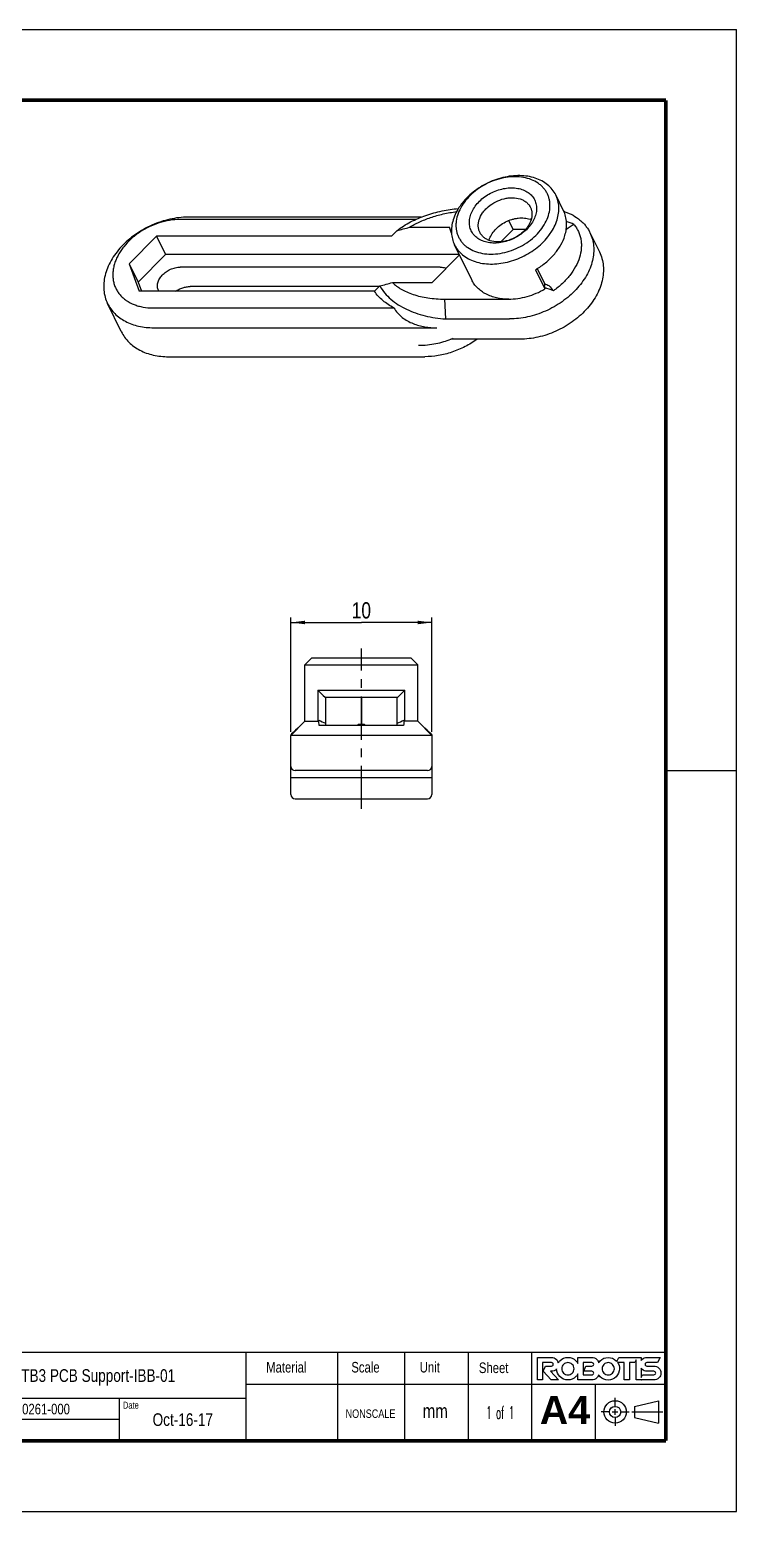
# Model space of a CAD drawing. Header units: millimetres. Extents: x 0 to 297, y 0 to 210.
# Drawn here: x 196.8 to 297, y 0 to 210 of the extents above; entities that cross this region are included whole.
import ezdxf

# ---------------------------------------------------------------- set-up
doc = ezdxf.new("R2010")
doc.units = ezdxf.units.MM
doc.header["$LTSCALE"] = 16.335
doc.linetypes.add('CENTER', pattern=[0.6, 0.375, -0.075, 0.075, -0.075])
doc.layers.get('0').update_dxf_attribs({"linetype": 'CONTINUOUS'})
doc.layers.add('02___PRT_ALL_AXES', color=7, linetype='CONTINUOUS')
doc.layers.add('7_ALL_FEATURES', color=7, linetype='CONTINUOUS')
doc.styles.get("Standard").update_dxf_attribs({"font": 'txt', "width": 0.8})
doc.styles.add('TEXTSTYLE_2', font='arialbd.ttf')
doc.styles.add('TEXTSTYLE_3', font='txt_____.ttf', dxfattribs={"width": 0.5})
doc.dimstyles.new('DIMSTYLE_1', dxfattribs={"dimtxt": 2.3, "dimasz": 2, "dimexe": 0.7, "dimexo": 0.5, "dimgap": 0.575, "dimtad": 1, "dimdec": 3, "dimlfac": 0.5, "dimdsep": 46, "dimtxsty": 'Standard', "dimblk": '_FILLED', "dimblk1": '_FILLED', "dimblk2": '_FILLED', "dimcen": 0.09, "dimadec": 0, "dimazin": 0, "dimtp": 0.2, "dimtm": 0.2, "dimtfac": 1, "dimtdec": 3, "dimtofl": 0, "dimtmove": 0, "dimatfit": 3, "dimldrblk": '_FILLED', "dimfxl": 1, "dimtolj": 1, "dimarcsym": 0})

# ---------------------------------------------------------------- blocks, each defined once
blk = doc.blocks.new('_FILLED')
at = {"color": 0, "linetype": 'ByBlock'}
blk.add_solid([(0, 0), (-1, 0.125), (-1, -0.125)], dxfattribs=at)
blk = doc.blocks.new('*D6')
at = {"color": 2, "linetype": 'Continuous'}
for p, q in [((233.82, 110.48), (233.82, 126.68)), ((253.82, 110.48), (253.82, 126.68)), ((233.82, 125.98), (243.82, 125.98)), ((253.82, 125.98), (243.82, 125.98))]:
    blk.add_line(p, q, dxfattribs=at)
at = {"color": 2, "linetype": 'Continuous', "xscale": 2, "yscale": 2, "zscale": 2, "rotation": 180}
blk.add_blockref('_FILLED', (233.82, 125.98), dxfattribs=at)
at = {"color": 2, "linetype": 'Continuous', "xscale": 2, "yscale": 2, "zscale": 2}
blk.add_blockref('_FILLED', (253.82, 125.98), dxfattribs=at)
at = {"color": 2, "linetype": 'Continuous', "insert": (243.82, 128.85), "char_height": 2.3, "width": 3.68, "attachment_point": 2, "line_spacing_factor": 0.9}
blk.add_mtext('10', dxfattribs=at)
blk = doc.blocks.new('*T11')
at = {"color": 2, "linetype": 'Continuous'}
for p, q in [((101.5, 12.5), (0, 12.5)), ((0, 0), (0, 12.5)), ((42, 0), (42, 12.5)), ((55, 0), (55, 12.5)), ((64.5, 0), (64.5, 12.5)), ((73.5, 0), (73.5, 12.5)), ((82.5, 0), (82.5, 12.5)), ((101.5, 0), (101.5, 12.5)), ((101.5, 8), (42, 8)), ((91.5, 0), (91.5, 8)), ((42, 6), (0, 6)), ((24, 0), (24, 6)), ((24, 3), (0, 3)), ((101.5, 0), (0, 0))]:
    blk.add_line(p, q, dxfattribs=at)
at = {"color": 7, "linetype": 'Continuous', "attachment_point": 2, "line_spacing_factor": 0.9}
for s, insert, char_height, width in [('TB3 PCB Support-IBB-01', (21, 10.15), 1.8, 63.36), ('903-0261-000', (12, 5.25), 1.5, 28.8), ('Oct-16-17', (33, 3.9), 1.8, 25.92)]:
    blk.add_mtext(s, dxfattribs=dict(at, insert=insert, char_height=char_height, width=width))
at = {"color": 7, "linetype": 'Continuous', "insert": (78, 4.9), "char_height": 1.8, "width": 10.8, "attachment_point": 2, "line_spacing_factor": 0.9, "style": 'TEXTSTYLE_3'}
blk.add_mtext('1 of 1', dxfattribs=at)

msp = doc.modelspace()

# ---------------------------------------------------------------- linework, layer by layer
at = {"color": 7, "linetype": 'Continuous'}
for p, q in [((0, 210), (297, 210)), ((297, 0), (297, 210)), ((263.6084, 179.9288), (265.352, 181.6938)), ((243.8175, 115.3769), (243.8175, 111.5769)), ((243.2175, 111.3769), (243.4175, 111.5769)), ((243.4175, 111.5769), (244.2175, 111.5769)), ((244.4175, 111.3769), (244.2175, 111.5769)), ((287, 105), (297, 105)), ((279.8033, 14.8856), (279.8033, 16.0767)), ((282.5652, 14.8856), (285.9684, 15.6796)), ((282.5652, 14.8856), (282.5652, 13.2974)), ((285.9684, 15.6796), (285.9684, 12.5034)), ((279.0092, 14.0915), (277.8181, 14.0915)), ((279.4063, 14.0915), (280.2003, 14.0915)), ((279.8033, 13.6945), (279.8033, 14.4885)), ((279.8033, 13.2974), (279.8033, 12.1063)), ((280.5974, 14.0915), (281.7884, 14.0915)), ((282.1561, 14.0915), (286.5559, 14.0915)), ((282.5652, 13.2974), (285.9684, 12.5034)), ((0, 0), (297, 0))]:
    msp.add_line(p, q, dxfattribs=at)
at = {"color": 7, "linetype": 'Continuous', "const_width": 0.5}
for points in [[(287, 200), (10, 200)], [(287, 10), (287, 200)], [(10, 10), (287, 10)]]:
    msp.add_lwpolyline(points, dxfattribs=at)
at = {"color": 7, "linetype": 'Continuous'}
for radius in [1.5881, 0.7941]:
    msp.add_circle((279.8033, 14.0915), radius, dxfattribs=at)
for points, knots in [([(286.003, 20.3001), (285.8112, 20.4917), (285.5799, 20.5874), (285.3095, 20.5874), (285.3095, 20.5874), (284.3058, 20.5874), (284.3058, 20.5874), (284.2356, 20.5874), (284.1763, 20.6119), (284.1277, 20.6604), (284.0791, 20.709), (284.0547, 20.7684), (284.0547, 20.8385), (284.0547, 20.9083), (284.0791, 20.9677), (284.1277, 21.0164), (284.1763, 21.0649), (284.2356, 21.0893), (284.3058, 21.0893), (284.3058, 21.0893), (285.8114, 21.0893), (285.8114, 21.0893), (285.8114, 21.0893), (286.1766, 21.8193), (286.1766, 21.8193), (286.1766, 21.8193), (284.3058, 21.8193), (284.3058, 21.8193), (284.035, 21.8193), (283.8037, 21.7235), (283.6122, 21.5318), (283.5717, 21.4914), (283.5366, 21.4488), (283.5046, 21.4047), (283.5046, 21.4047), (283.5046, 21.8209), (283.5046, 21.8209), (283.5046, 21.8209), (282.775, 21.8209), (282.775, 21.8209), (282.775, 21.8209), (282.775, 21.8203), (282.775, 21.8203), (282.775, 21.8203), (280.3481, 21.8203), (280.3481, 21.8203), (280.3481, 21.8203), (280.0545, 21.2329), (280.0545, 21.2329), (280.0232, 21.2698), (279.9902, 21.3061), (279.9548, 21.3414), (279.6431, 21.6532), (279.2667, 21.8091), (278.8258, 21.8091), (278.3848, 21.8091), (278.0082, 21.6532), (277.6965, 21.3414), (277.6081, 21.2529), (277.5326, 21.1591), (277.4693, 21.0602), (277.4301, 21.2372), (277.343, 21.3944), (277.2063, 21.5312), (277.0148, 21.7228), (276.7836, 21.8186), (276.5129, 21.8186), (276.5129, 21.8186), (274.5284, 21.8186), (274.5284, 21.8186), (274.5284, 21.8186), (274.5284, 20.9662), (274.5284, 20.9662), (274.4548, 21.1039), (274.3589, 21.2321), (274.2401, 21.3509), (273.9284, 21.6627), (273.5518, 21.8186), (273.1109, 21.8186), (272.6699, 21.8186), (272.2935, 21.6627), (271.9818, 21.3509), (271.8876, 21.2568), (271.808, 21.1567), (271.7423, 21.0508), (271.7041, 21.2317), (271.6163, 21.392), (271.4773, 21.531), (271.2857, 21.7227), (271.0545, 21.8186), (270.7838, 21.8186), (270.7838, 21.8186), (268.7993, 21.8186), (268.7993, 21.8186), (268.7993, 21.8186), (268.7993, 18.6251), (268.7993, 18.6251), (268.7993, 18.6251), (269.5287, 18.6251), (269.5287, 18.6251), (269.5287, 18.6251), (269.5287, 21.0891), (269.5287, 21.0891), (269.5287, 21.0891), (270.7842, 21.0891), (270.7842, 21.0891), (270.8541, 21.0891), (270.9134, 21.0647), (270.9621, 21.0159), (271.0109, 20.967), (271.0353, 20.9073), (271.0353, 20.8372), (271.0353, 20.767), (271.0109, 20.7075), (270.9621, 20.6586), (270.9135, 20.6097), (270.8541, 20.5853), (270.7842, 20.5853), (270.7842, 20.5853), (269.9399, 20.5853), (269.9399, 20.5853), (269.9399, 20.5853), (269.6205, 19.8569), (269.6205, 19.8569), (269.6205, 19.8569), (270.7518, 18.6251), (270.7518, 18.6251), (270.7518, 18.6251), (271.765, 18.6251), (271.765, 18.6251), (271.765, 18.6251), (270.6206, 19.8569), (270.6206, 19.8569), (270.6206, 19.8569), (270.7848, 19.8559), (270.7848, 19.8559), (271.0551, 19.8559), (271.2861, 19.9518), (271.4775, 20.1435), (271.4908, 20.1569), (271.5026, 20.1708), (271.5149, 20.1846), (271.5237, 19.7596), (271.6788, 19.3956), (271.9818, 19.0927), (272.2935, 18.7809), (272.6699, 18.6251), (273.1109, 18.6251), (273.5518, 18.6251), (273.9284, 18.7809), (274.2401, 19.0927), (274.3589, 19.2116), (274.4548, 19.3398), (274.5284, 19.4775), (274.5284, 19.4775), (274.5284, 18.6251), (274.5284, 18.6251), (274.5284, 18.6251), (276.5129, 18.6251), (276.5129, 18.6251), (276.7836, 18.6251), (277.0148, 18.7208), (277.2063, 18.9124), (277.3395, 19.0456), (277.4253, 19.1983), (277.466, 19.3698), (277.5299, 19.2689), (277.6066, 19.1732), (277.6965, 19.0832), (278.0082, 18.7714), (278.3848, 18.6157), (278.8258, 18.6157), (279.2667, 18.6157), (279.6431, 18.7714), (279.9548, 19.0832), (280.2665, 19.395), (280.4224, 19.7713), (280.4224, 20.2124), (280.4224, 20.5411), (280.3356, 20.8339), (280.1624, 21.0908), (280.1624, 21.0908), (281.1041, 21.0908), (281.1041, 21.0908), (281.1041, 21.0908), (281.1041, 18.6269), (281.1041, 18.6269), (281.1041, 18.6269), (281.8349, 18.6269), (281.8349, 18.6269), (281.8349, 18.6269), (281.8349, 21.0908), (281.8349, 21.0908), (281.8349, 21.0908), (282.5862, 21.0908), (282.5862, 21.0908), (282.5862, 21.0908), (282.775, 21.4689), (282.775, 21.4689), (282.775, 21.4689), (282.775, 18.6275), (282.775, 18.6275), (282.775, 18.6275), (283.3259, 18.6275), (283.3259, 18.6275), (283.3259, 18.6275), (283.3255, 18.6265), (283.3255, 18.6265), (283.3255, 18.6265), (283.5208, 18.6265), (283.5208, 18.6265), (283.5222, 18.6265), (283.523, 18.6262), (283.5244, 18.6262), (283.5244, 18.6262), (283.5215, 18.6258), (283.5215, 18.6258), (283.5215, 18.6258), (285.3095, 18.6258), (285.3095, 18.6258), (285.5799, 18.6258), (285.8112, 18.7215), (286.003, 18.9132), (286.1942, 19.1048), (286.2902, 19.336), (286.2902, 19.6066), (286.2902, 19.8773), (286.1942, 20.1084), (286.003, 20.3001)], [0, 0, 0, 0, 1, 1, 1, 2, 2, 2, 3, 3, 3, 4, 4, 4, 5, 5, 5, 6, 6, 6, 7, 7, 7, 8, 8, 8, 9, 9, 9, 10, 10, 10, 11, 11, 11, 12, 12, 12, 13, 13, 13, 14, 14, 14, 15, 15, 15, 16, 16, 16, 17, 17, 17, 18, 18, 18, 19, 19, 19, 20, 20, 20, 21, 21, 21, 22, 22, 22, 23, 23, 23, 24, 24, 24, 25, 25, 25, 26, 26, 26, 27, 27, 27, 28, 28, 28, 29, 29, 29, 30, 30, 30, 31, 31, 31, 32, 32, 32, 33, 33, 33, 34, 34, 34, 35, 35, 35, 36, 36, 36, 37, 37, 37, 38, 38, 38, 39, 39, 39, 40, 40, 40, 41, 41, 41, 42, 42, 42, 43, 43, 43, 44, 44, 44, 45, 45, 45, 46, 46, 46, 47, 47, 47, 48, 48, 48, 49, 49, 49, 50, 50, 50, 51, 51, 51, 52, 52, 52, 53, 53, 53, 54, 54, 54, 55, 55, 55, 56, 56, 56, 57, 57, 57, 58, 58, 58, 59, 59, 59, 60, 60, 60, 61, 61, 61, 62, 62, 62, 63, 63, 63, 64, 64, 64, 65, 65, 65, 66, 66, 66, 67, 67, 67, 68, 68, 68, 69, 69, 69, 70, 70, 70, 71, 71, 71, 72, 72, 72, 73, 73, 73, 74, 74, 74, 75, 75, 75, 76, 76, 76, 76]), ([(273.7248, 19.608), (273.5559, 19.439), (273.3512, 19.3546), (273.1109, 19.3546), (272.8735, 19.3546), (272.6696, 19.439), (272.4993, 19.608), (272.3288, 19.7768), (272.2436, 19.9813), (272.2436, 20.2218), (272.2436, 20.4623), (272.3288, 20.6668), (272.4993, 20.8357), (272.6696, 21.0047), (272.8735, 21.0891), (273.1109, 21.0891), (273.3512, 21.0891), (273.5559, 21.0047), (273.7248, 20.8357), (273.8938, 20.6668), (273.9781, 20.4623), (273.9781, 20.2218), (273.9781, 19.9813), (273.8938, 19.7768), (273.7248, 19.608)], [0, 0, 0, 0, 1, 1, 1, 2, 2, 2, 3, 3, 3, 4, 4, 4, 5, 5, 5, 6, 6, 6, 7, 7, 7, 8, 8, 8, 8]), ([(276.5133, 19.8559), (276.5833, 19.8559), (276.6426, 19.8316), (276.6913, 19.783), (276.7399, 19.7344), (276.7643, 19.675), (276.7643, 19.6052), (276.7643, 19.5353), (276.7399, 19.4761), (276.6913, 19.4275), (276.6426, 19.3789), (276.5833, 19.3546), (276.5133, 19.3546), (276.5133, 19.3546), (275.2579, 19.3546), (275.2579, 19.3546), (275.2579, 19.3546), (275.2579, 21.0891), (275.2579, 21.0891), (275.2579, 21.0891), (276.5133, 21.0891), (276.5133, 21.0891), (276.5833, 21.0891), (276.6426, 21.0647), (276.6913, 21.0159), (276.7399, 20.967), (276.7643, 20.9073), (276.7643, 20.8372), (276.7643, 20.767), (276.7399, 20.7075), (276.6913, 20.6586), (276.6426, 20.6097), (276.5833, 20.5853), (276.5133, 20.5853), (276.5133, 20.5853), (275.6691, 20.5853), (275.6691, 20.5853), (275.6691, 20.5853), (275.3495, 19.8559), (275.3495, 19.8559), (275.3495, 19.8559), (276.5133, 19.8559), (276.5133, 19.8559)], [0, 0, 0, 0, 1, 1, 1, 2, 2, 2, 3, 3, 3, 4, 4, 4, 5, 5, 5, 6, 6, 6, 7, 7, 7, 8, 8, 8, 9, 9, 9, 10, 10, 10, 11, 11, 11, 12, 12, 12, 13, 13, 13, 14, 14, 14, 14]), ([(279.4397, 19.5985), (279.2708, 19.4295), (279.0661, 19.3451), (278.8258, 19.3451), (278.5884, 19.3451), (278.3844, 19.4295), (278.214, 19.5985), (278.0436, 19.7673), (277.9585, 19.9719), (277.9585, 20.2124), (277.9585, 20.4526), (278.0436, 20.6573), (278.214, 20.8263), (278.3844, 20.9952), (278.5884, 21.0796), (278.8258, 21.0796), (279.0661, 21.0796), (279.2708, 20.9952), (279.4397, 20.8263), (279.6085, 20.6573), (279.693, 20.4526), (279.693, 20.2124), (279.693, 19.9719), (279.6085, 19.7673), (279.4397, 19.5985)], [0, 0, 0, 0, 1, 1, 1, 2, 2, 2, 3, 3, 3, 4, 4, 4, 5, 5, 5, 6, 6, 6, 7, 7, 7, 8, 8, 8, 8]), ([(285.4873, 19.4288), (285.4385, 19.38), (285.3791, 19.3559), (285.3095, 19.3559), (285.3095, 19.3559), (283.6882, 19.3559), (283.6882, 19.3559), (283.6882, 19.3559), (283.6882, 19.3556), (283.6882, 19.3556), (283.6882, 19.3556), (283.5046, 18.9864), (283.5046, 18.9864), (283.5046, 18.9864), (283.5046, 20.272), (283.5046, 20.272), (283.5366, 20.2281), (283.5717, 20.1853), (283.6122, 20.1449), (283.8037, 19.9534), (284.035, 19.8576), (284.3058, 19.8576), (284.3058, 19.8576), (285.3095, 19.8576), (285.3095, 19.8576), (285.3791, 19.8576), (285.4385, 19.8333), (285.4873, 19.7846), (285.5359, 19.7358), (285.5601, 19.6766), (285.5601, 19.6066), (285.5601, 19.5366), (285.5359, 19.4772), (285.4873, 19.4288)], [0, 0, 0, 0, 1, 1, 1, 2, 2, 2, 3, 3, 3, 4, 4, 4, 5, 5, 5, 6, 6, 6, 7, 7, 7, 8, 8, 8, 9, 9, 9, 10, 10, 10, 11, 11, 11, 11])]:
    msp.add_open_spline(points, degree=3, knots=knots, dxfattribs=at)
at = {"layer": '02___PRT_ALL_AXES', "color": 7, "linetype": 'Continuous'}
msp.add_line((254.9716, 176.3328), (218.1292, 176.3328), dxfattribs=at)
at = {"layer": '02___PRT_ALL_AXES', "color": 7, "linetype": 'CENTER'}
msp.add_line((243.8175, 99.548), (243.8175, 122.2801), dxfattribs=at)
at = {"layer": '02___PRT_ALL_AXES', "color": 7, "linetype": 'Continuous'}
for centre, radius, start, end in [((266.7701, 180.1818), 3.1158, 68.686602, 71.861615), ((264.807, 179.2947), 3.0163, 162.827104, 163.527706), ((216.3145, 173.6482), 1.4067, 206.142746, 211.687054)]:
    msp.add_arc(centre, radius, start, end, dxfattribs=at)
for points, knots in [([(261.9251, 180.1853), (262.005, 180.4437), (262.2424, 180.9591), (262.7705, 181.6546), (263.454, 182.2676), (264.2554, 182.765), (264.9896, 183.0628), (265.5957, 183.22), (266.1911, 183.3179), (266.9163, 183.3354), (267.4798, 183.2281), (267.7401, 183.1427)], [0, 0, 0, 0, 0.1138142, 0.23611773, 0.36514951, 0.49798147, 0.63111427, 0.69673796, 0.76113473, 0.88472022, 1, 1, 1, 1]), ([(215.0517, 173.0284), (215.0129, 173.1075), (214.9496, 173.2748), (214.9021, 173.542), (214.9025, 173.8212), (214.9675, 174.2103), (215.172, 174.7), (215.5747, 175.2342), (216.1103, 175.6947), (216.7416, 176.0504), (217.4244, 176.277), (217.8978, 176.3328), (218.1292, 176.3328)], [0, 0, 0, 0, 0.05050674, 0.10184319, 0.15474542, 0.20977324, 0.32713943, 0.45467291, 0.59004833, 0.72922701, 0.86740118, 1, 1, 1, 1]), ([(254.9716, 176.3328), (255.0513, 176.3328), (255.3557, 176.3203), (255.6594, 176.2558), (255.8688, 176.1737)], [0, 0, 0, 0, 0.26164562, 1, 1, 1, 1])]:
    msp.add_open_spline(points, degree=3, knots=knots, dxfattribs=at)
at = {"layer": '7_ALL_FEATURES', "color": 7, "linetype": 'Continuous'}
for p, q in [((272.4862, 184.3312), (271.3881, 186.569)), ((251.5384, 183.0952), (218.1309, 183.0952)), ((252.2991, 183.4186), (219.2251, 183.4186)), ((265.352, 181.6938), (264.7366, 182.948)), ((214.7459, 180.7452), (210.8766, 176.8286)), ((214.7459, 180.7452), (216.027, 178.1345)), ((248.1066, 180.7452), (214.7459, 180.7452)), ((248.1066, 180.7452), (248.8611, 181.5065)), ((250.6426, 181.9884), (256.296, 181.9884)), ((256.6038, 181.156), (256.296, 181.9884)), ((267.1123, 181.6938), (265.352, 181.6938)), ((272.9025, 181.6938), (272.8659, 181.6938)), ((272.9025, 181.6938), (272.8679, 181.7067)), ((276.2339, 181.234), (277.5761, 178.4989)), ((259.4647, 174.5475), (257.0243, 179.5203)), ((210.8766, 176.8286), (212.1578, 174.2178)), ((210.8766, 176.8286), (212.3252, 172.912)), ((216.027, 178.1345), (212.1578, 174.2178)), ((257.7044, 178.1345), (216.027, 178.1345)), ((253.8753, 174.1552), (257.7445, 178.0718)), ((268.5117, 175.9799), (269.8539, 173.2448)), ((268.7515, 176.129), (269.8344, 173.9224)), ((212.1578, 174.2178), (212.6408, 172.912)), ((245.6859, 172.912), (212.3252, 172.912)), ((246.3599, 173.592), (219.5556, 173.592)), ((246.4404, 173.6733), (245.6859, 172.912)), ((248.2219, 174.1552), (253.8753, 174.1552)), ((269.7998, 173.4373), (269.8539, 173.2448)), ((209.7794, 167.2016), (207.8272, 171.1799)), ((214.2579, 170.562), (248.4249, 170.562)), ((255.6303, 171.8052), (264.71, 171.8052)), ((255.6303, 171.8052), (255.7562, 168.9953)), ((255.7562, 168.9953), (264.836, 168.9953)), ((214.3838, 167.7521), (254.5242, 167.7521)), ((266.3234, 166.1302), (256.5147, 166.1302)), ((216.4813, 163.6438), (252.8066, 163.6438)), ((236.8175, 120.9769), (235.8175, 119.9769)), ((235.8175, 111.9769), (235.8175, 119.9769)), ((235.8175, 119.9769), (251.8175, 119.9769)), ((236.8177, 120.9769), (250.8173, 120.9769)), ((250.8175, 120.9769), (251.8175, 119.9769)), ((251.8175, 111.9769), (251.8175, 119.9769)), ((237.6553, 116.3769), (237.6553, 111.9769)), ((237.6553, 116.3769), (249.9796, 116.3769)), ((249.9796, 111.9769), (249.9796, 116.3769)), ((238.6648, 115.3769), (248.9702, 115.3769)), ((238.7175, 115.3769), (238.7175, 111.3769)), ((248.9175, 111.3769), (248.9175, 115.3769)), ((235.8175, 111.9769), (233.8175, 109.9769)), ((235.8175, 111.9769), (237.6553, 111.9769)), ((237.7924, 112.1138), (237.6553, 111.9769)), ((249.8133, 111.3769), (237.8217, 111.3769)), ((249.9796, 111.9769), (249.8426, 112.1138)), ((251.8175, 111.9769), (249.9796, 111.9769)), ((253.8175, 109.9769), (251.8175, 111.9769)), ((233.8175, 101.5769), (233.8175, 109.9769)), ((253.8175, 109.9769), (233.8175, 109.9769)), ((253.8175, 109.9769), (253.8175, 101.5769)), ((253.8175, 103.9769), (233.8175, 103.9769)), ((253.2175, 104.9769), (234.4175, 104.9769)), ((234.4175, 100.9769), (253.2175, 100.9769))]:
    msp.add_line(p, q, dxfattribs=at)
for points in [[(235.8175, 111.9769), (235.488, 111.6513), (235.1578, 111.331), (234.8283, 111.0172), (234.4992, 110.7093), (234.1703, 110.4068), (233.9367, 110.1949)], [(253.6983, 110.1949), (253.4725, 110.3997), (253.1426, 110.703), (252.8123, 111.0119), (252.4813, 111.327), (252.1492, 111.6491), (251.8175, 111.9769)]]:
    msp.add_lwpolyline(points, dxfattribs=at)
for centre, radius, start, end in [((270.1197, 176.7049), 7.9109, 71.105726, 72.249163), ((255.8131, 137.3897), 48.5264, 68.040585, 69.384358), ((19.9885, 1031.1288), 879.9094, 285.0765425, 285.1967155), ((333.2374, 91.9574), 108.1338, 123.242905, 123.915138), ((263.0255, 185.467), 10.9591, 300.039956, 301.554536), ((17.6694, 1022.92), 879.5204, 285.0765159, 285.1967421), ((115.088, 184.7055), 155.1216, 355.834314, 356.013928), ((257.5507, 136.0202), 39.371, 69.937466, 71.873248), ((256.7429, 137.095), 39.085, 69.495699, 70.430486), ((302.9167, 201.9301), 43.0335, 220.988883, 222.238516), ((251.1203, 180.2079), 15.0809, 290.973961, 292.353503), ((336.8433, 215.4929), 140.2221, 224.979199, 225.559797), ((150.7917, 215.4929), 140.2221, 314.440203, 315.020801), ((332.9001, 339.0764), 246.0843, 247.264083, 247.49742), ((141.5512, 107.9178), 96.3327, 2.057799, 2.496442), ((154.7276, 339.09), 246.0996, 292.502923, 292.736245), ((350.5386, 107.7407), 100.791, 177.513267, 177.932511), ((234.4175, 105.5769), 0.6, 180, 270), ((253.2175, 105.5769), 0.6, 270, 360), ((234.4175, 101.5769), 0.6, 180, 270), ((253.2175, 101.5769), 0.6, 270, 360)]:
    msp.add_arc(centre, radius, start, end, dxfattribs=at)
for points, knots in [([(271.388, 186.569), (271.253, 186.8442), (270.9167, 187.372), (270.2435, 188.046), (269.4184, 188.5901), (268.4643, 188.9916), (267.4057, 189.2421), (266.269, 189.3368), (265.0821, 189.274), (263.8742, 189.0557), (262.6748, 188.6875), (261.1336, 188.0121), (259.7255, 187.0845), (258.5406, 185.9501), (257.8007, 185.0337), (257.2207, 184.0665), (256.943, 183.3854), (256.8377, 183.0447)], [0, 0, 0, 0, 0.05069835, 0.10253368, 0.15646249, 0.21314025, 0.27287771, 0.33565659, 0.40117665, 0.46891413, 0.53818176, 0.608187, 0.74681673, 0.81407244, 0.87896165, 0.94102319, 1, 1, 1, 1]), ([(270.3486, 183.6663), (270.4558, 184.0133), (270.5626, 184.546), (270.5739, 185.2544), (270.5177, 185.7637), (270.3972, 186.253), (270.2137, 186.7174), (269.9687, 187.1522), (269.665, 187.5529), (269.3055, 187.9157), (268.7495, 188.35), (267.9255, 188.7785), (266.8028, 189.0851), (265.5737, 189.1845), (264.284, 189.0746), (262.9812, 188.7605), (261.7137, 188.2543), (260.5289, 187.5749), (259.4708, 186.7478), (258.5791, 185.8031), (257.8877, 184.7759), (257.5681, 184.0365), (257.4537, 183.6663)], [0, 0, 0, 0, 0.05725136, 0.08468366, 0.11146858, 0.13779789, 0.16388113, 0.18994448, 0.21621685, 0.24291427, 0.27022583, 0.32717701, 0.38791915, 0.45254001, 0.52057056, 0.59112305, 0.66303366, 0.73500006, 0.80571393, 0.87399579, 0.93892598, 1, 1, 1, 1]), ([(259.2959, 183.6663), (259.3776, 183.9307), (259.6059, 184.4588), (260.0997, 185.1926), (260.7366, 185.8674), (261.4924, 186.4582), (262.3387, 186.9434), (263.244, 187.305), (264.1746, 187.5294), (265.0958, 187.6079), (265.9737, 187.5369), (266.7758, 187.3177), (267.4717, 186.9561), (268.0327, 186.4629), (268.4327, 185.8561), (268.6523, 185.1623), (268.6834, 184.4137), (268.583, 183.9141), (268.5065, 183.6663)], [0, 0, 0, 0, 0.06109854, 0.12606314, 0.19437383, 0.26512059, 0.33711935, 0.40906254, 0.47964687, 0.54770815, 0.6123582, 0.67312781, 0.7301048, 0.78402971, 0.83627063, 0.8885864, 0.94272588, 1, 1, 1, 1]), ([(260.522, 183.0447), (260.6297, 183.3932), (260.8924, 183.9019), (261.3733, 184.4972), (261.966, 185.0648), (262.845, 185.6438), (263.8322, 186.0126), (264.6443, 186.1593), (265.4165, 186.2004), (266.1607, 186.0916), (266.8122, 185.8174), (267.2248, 185.5453), (267.5614, 185.2083), (267.7296, 184.9444), (267.7971, 184.8068)], [0, 0, 0, 0, 0.12079914, 0.18574334, 0.25306205, 0.39182209, 0.53099123, 0.59879163, 0.66437373, 0.78665926, 0.84339018, 0.89736988, 0.94925306, 1, 1, 1, 1]), ([(267.7971, 184.8068), (267.8605, 184.6777), (267.9615, 184.4026), (268.027, 183.9619), (268.0061, 183.5019), (267.9374, 183.1967), (267.8904, 183.0447)], [0, 0, 0, 0, 0.23908063, 0.48288271, 0.73567189, 1, 1, 1, 1]), ([(271.5747, 183.0447), (271.6686, 183.3487), (271.8062, 183.9592), (271.8477, 184.8792), (271.7168, 185.7605), (271.5148, 186.3107), (271.388, 186.569)], [0, 0, 0, 0, 0.26439522, 0.51709838, 0.76090989, 1, 1, 1, 1]), ([(219.2251, 183.4186), (218.3684, 183.4186), (217.0633, 183.2647), (215.3738, 182.7995), (213.6982, 182.1544), (212.1253, 181.268), (210.7239, 180.1747), (209.7877, 179.2747), (208.9789, 178.3071), (208.3121, 177.2892), (207.7997, 176.2389), (207.4514, 175.1749), (207.2744, 174.1163), (207.2733, 173.0822), (207.449, 172.0926), (207.6834, 171.4729), (207.8272, 171.1799)], [0, 0, 0, 0, 0.1324829, 0.20117128, 0.27071623, 0.40977319, 0.47824748, 0.54521671, 0.61020911, 0.67285968, 0.73294323, 0.79040498, 0.84538683, 0.89824327, 0.94953669, 1, 1, 1, 1]), ([(218.1309, 183.0952), (217.1292, 183.0952), (215.5971, 182.8323), (213.695, 182.0721), (212.3402, 181.2955), (211.1313, 180.3504), (210.2716, 179.4396), (209.7005, 178.659), (209.3394, 178.0624), (209.0439, 177.4537), (208.8172, 176.8386), (208.6613, 176.223), (208.5781, 175.6127), (208.5684, 175.0136), (208.6327, 174.4315), (208.7703, 173.8723), (208.9801, 173.3416), (209.26, 172.8447), (209.6072, 172.3868), (210.018, 171.9721), (210.6534, 171.4758), (211.3954, 171.09), (212.2062, 170.8193), (213.0943, 170.6181), (213.7894, 170.562), (214.2579, 170.562)], [0, 0, 0, 0, 0.13819135, 0.21011025, 0.28208373, 0.35280506, 0.42109307, 0.45405407, 0.48609351, 0.51716328, 0.54724709, 0.57636942, 0.60459362, 0.63202741, 0.6588181, 0.68515018, 0.71123555, 0.73730144, 0.76357686, 0.79027668, 0.81759104, 0.87454881, 0.90446528, 0.93537108, 1, 1, 1, 1]), ([(248.8611, 181.5065), (249.1634, 181.7412), (249.7971, 182.1838), (251.1493, 182.96), (252.9637, 183.7294), (255.241, 184.3502), (256.7978, 184.575), (257.5755, 184.6409)], [0, 0, 0, 0, 0.12244608, 0.24680759, 0.49825077, 0.75032613, 1, 1, 1, 1]), ([(250.6426, 181.9884), (251.0877, 182.2598), (252.0595, 182.7736), (253.3648, 183.2927), (254.5068, 183.6483), (255.7334, 183.962), (256.6815, 184.1267), (257.3221, 184.2048)], [0, 0, 0, 0, 0.22069609, 0.46420646, 0.59358574, 0.7268327, 1, 1, 1, 1]), ([(256.8377, 183.0447), (256.7438, 182.7406), (256.6062, 182.1302), (256.5647, 181.2102), (256.6956, 180.3289), (256.8976, 179.7787), (257.0244, 179.5203)], [0, 0, 0, 0, 0.26439522, 0.51709838, 0.76090989, 1, 1, 1, 1]), ([(257.0244, 179.5203), (257.1594, 179.2452), (257.4957, 178.7174), (258.1689, 178.0434), (258.994, 177.4993), (259.9481, 177.0978), (261.0067, 176.8472), (262.1434, 176.7526), (263.3303, 176.8154), (264.5382, 177.0336), (265.7376, 177.4018), (267.2787, 178.0773), (268.6869, 179.0049), (269.8718, 180.1392), (270.6117, 181.0557), (271.1917, 182.0228), (271.4694, 182.704), (271.5747, 183.0447)], [0, 0, 0, 0, 0.05069835, 0.10253368, 0.15646249, 0.21314025, 0.27287771, 0.33565659, 0.40117665, 0.46891413, 0.53818176, 0.608187, 0.74681673, 0.81407244, 0.87896165, 0.94102319, 1, 1, 1, 1]), ([(257.4537, 183.6663), (257.3465, 183.3193), (257.2398, 182.7866), (257.2285, 182.0782), (257.2846, 181.5689), (257.4051, 181.0796), (257.5886, 180.6152), (257.8336, 180.1804), (258.1373, 179.7797), (258.4968, 179.4169), (259.0529, 178.9826), (259.8768, 178.5541), (260.9995, 178.2475), (262.2286, 178.1481), (263.5184, 178.258), (264.8211, 178.5721), (266.0886, 179.0783), (267.2735, 179.7577), (268.3315, 180.5848), (269.2232, 181.5295), (269.9146, 182.5567), (270.2342, 183.2961), (270.3486, 183.6663)], [0, 0, 0, 0, 0.05725136, 0.08468366, 0.11146858, 0.13779789, 0.16388113, 0.18994448, 0.21621685, 0.24291427, 0.27022583, 0.32717701, 0.38791915, 0.45254001, 0.52057056, 0.59112305, 0.66303366, 0.73500006, 0.80571393, 0.87399579, 0.93892598, 1, 1, 1, 1]), ([(268.5065, 183.6663), (268.4248, 183.4019), (268.1965, 182.8737), (267.7026, 182.14), (267.0657, 181.4652), (266.3099, 180.8744), (265.4636, 180.3892), (264.5583, 180.0276), (263.6277, 179.8032), (262.7065, 179.7247), (261.8286, 179.7957), (261.0265, 180.0149), (260.3306, 180.3765), (259.7696, 180.8697), (259.3696, 181.4764), (259.15, 182.1703), (259.119, 182.9189), (259.2193, 183.4185), (259.2959, 183.6663)], [0, 0, 0, 0, 0.06109854, 0.12606314, 0.19437383, 0.26512059, 0.33711935, 0.40906254, 0.47964687, 0.54770815, 0.6123582, 0.67312781, 0.7301048, 0.78402971, 0.83627063, 0.8885864, 0.94272588, 1, 1, 1, 1]), ([(260.6153, 181.2825), (260.5519, 181.4117), (260.4509, 181.6867), (260.3854, 182.1275), (260.4062, 182.5875), (260.475, 182.8927), (260.522, 183.0447)], [0, 0, 0, 0, 0.23908063, 0.48288271, 0.73567189, 1, 1, 1, 1]), ([(267.8904, 183.0447), (267.7827, 182.6961), (267.52, 182.1874), (267.0391, 181.5922), (266.4464, 181.0246), (265.5674, 180.4456), (264.5802, 180.0768), (263.7681, 179.9301), (262.9959, 179.889), (262.2517, 179.9978), (261.6002, 180.272), (261.1876, 180.544), (260.851, 180.881), (260.6828, 181.1449), (260.6153, 181.2825)], [0, 0, 0, 0, 0.12079914, 0.18574334, 0.25306205, 0.39182209, 0.53099123, 0.59879163, 0.66437373, 0.78665926, 0.84339018, 0.89736988, 0.94925306, 1, 1, 1, 1]), ([(272.6728, 180.8069), (272.7668, 181.1109), (272.9044, 181.7214), (272.9459, 182.6414), (272.815, 183.5227), (272.613, 184.0729), (272.4862, 184.3312)], [0, 0, 0, 0, 0.26440884, 0.51709956, 0.76092413, 1, 1, 1, 1]), ([(272.6814, 184.1895), (273.0779, 184.0538), (273.8329, 183.726), (274.6782, 183.1572), (275.2564, 182.6258), (275.6372, 182.1954), (275.9668, 181.732), (276.1512, 181.4026), (276.2339, 181.234)], [0, 0, 0, 0, 0.26529199, 0.51803361, 0.64074609, 0.76158135, 0.88112113, 1, 1, 1, 1]), ([(276.2339, 181.234), (276.3777, 180.9411), (276.6121, 180.3213), (276.7878, 179.3318), (276.7867, 178.2976), (276.6097, 177.239), (276.2614, 176.175), (275.749, 175.1248), (275.0822, 174.1068), (274.2734, 173.1393), (273.3372, 172.2392), (271.9358, 171.146), (270.3629, 170.2596), (268.6873, 169.6144), (266.9978, 169.1493), (265.6927, 168.9953), (264.836, 168.9953)], [0, 0, 0, 0, 0.05046332, 0.10175674, 0.15461317, 0.20959502, 0.26705675, 0.3271403, 0.38979086, 0.45478326, 0.5217525, 0.5902268, 0.72928378, 0.79882873, 0.86751712, 1, 1, 1, 1]), ([(268.7605, 176.1282), (269.2323, 176.4179), (270.1188, 177.0588), (271.253, 178.1933), (272.1309, 179.4435), (272.5322, 180.3519), (272.6728, 180.8069)], [0, 0, 0, 0, 0.26702896, 0.5251756, 0.77030133, 1, 1, 1, 1]), ([(273.9595, 182.3955), (274.0881, 182.2414), (274.3249, 181.9169), (274.6121, 181.3881), (274.8263, 180.8245), (274.9654, 180.232), (275.0284, 179.6162), (275.0101, 178.7604), (274.7869, 177.6566), (274.2294, 176.3609), (273.402, 175.1185), (272.3362, 173.9732), (271.5019, 173.3087), (271.0568, 173.0022)], [0, 0, 0, 0, 0.05452584, 0.10871853, 0.16298125, 0.2177833, 0.27355606, 0.33065984, 0.44976942, 0.57668813, 0.71150212, 0.85320314, 1, 1, 1, 1]), ([(277.5761, 178.4989), (277.7259, 178.1938), (277.9703, 177.5501), (278.1559, 176.5257), (278.1603, 175.4618), (277.9862, 174.3804), (277.6404, 173.3011), (277.1316, 172.2423), (276.4706, 171.2209), (275.391, 169.9165), (274.0724, 168.7739), (272.5866, 167.8306), (271.3918, 167.2276), (270.1475, 166.7463), (268.4715, 166.2832), (267.1752, 166.1302), (266.3234, 166.1302)], [0, 0, 0, 0, 0.05242658, 0.10548608, 0.15975981, 0.21572967, 0.27373671, 0.33395825, 0.39640014, 0.4609089, 0.59466074, 0.66319198, 0.73206612, 0.80072516, 0.8686144, 1, 1, 1, 1]), ([(264.71, 171.8052), (264.1338, 171.8052), (263.2801, 171.89), (262.2114, 172.1982), (261.4887, 172.5124), (260.8415, 172.9097), (260.2797, 173.3847), (259.8123, 173.9303), (259.568, 174.3371), (259.4647, 174.5475)], [0, 0, 0, 0, 0.27740065, 0.40849441, 0.53442205, 0.65560405, 0.77281501, 0.88716006, 1, 1, 1, 1]), ([(217.4717, 172.9128), (217.6279, 173.0206), (217.9567, 173.2133), (218.4813, 173.4275), (219.0181, 173.5601), (219.3797, 173.592), (219.5556, 173.592)], [0, 0, 0, 0, 0.25620102, 0.51250574, 0.76252206, 1, 1, 1, 1]), ([(248.4249, 170.562), (248.146, 170.7081), (247.6082, 171.0225), (246.866, 171.5716), (246.2129, 172.1952), (245.8463, 172.6656), (245.6859, 172.912)], [0, 0, 0, 0, 0.25910539, 0.51161438, 0.75813147, 1, 1, 1, 1]), ([(246.4404, 173.6733), (246.6363, 173.3179), (247.111, 172.6379), (248.0049, 171.7512), (249.0539, 170.9872), (250.2286, 170.3459), (251.5056, 169.8254), (253.3383, 169.2835), (254.7812, 169.0672), (255.7562, 168.9953)], [0, 0, 0, 0, 0.11246651, 0.22810949, 0.34753957, 0.47093666, 0.59817976, 0.7290206, 1, 1, 1, 1]), ([(248.2219, 174.1552), (248.5903, 173.7949), (249.2552, 173.3114), (250.2683, 172.7984), (251.5208, 172.3173), (252.9268, 171.9984), (254.4322, 171.8324), (255.2265, 171.8045), (255.6303, 171.8052)], [0, 0, 0, 0, 0.19456633, 0.30637075, 0.4284218, 0.70028479, 0.84755497, 1, 1, 1, 1]), ([(264.71, 171.8052), (265.1433, 171.8052), (266.0257, 171.8712), (267.3387, 172.1507), (268.6311, 172.6041), (269.4553, 173.0143), (269.8539, 173.2448)], [0, 0, 0, 0, 0.24079268, 0.4898601, 0.74410094, 1, 1, 1, 1]), ([(207.8272, 171.1799), (207.9563, 170.9169), (208.2617, 170.4084), (208.8459, 169.7265), (209.5482, 169.1328), (210.3572, 168.6361), (211.2605, 168.2433), (212.5965, 167.8581), (213.6636, 167.7521), (214.3838, 167.7521)], [0, 0, 0, 0, 0.11284008, 0.2271856, 0.34439617, 0.46557787, 0.59150593, 0.72259942, 1, 1, 1, 1]), ([(248.4249, 170.562), (248.5862, 170.3041), (248.9515, 169.8179), (249.6115, 169.1988), (250.3531, 168.7016), (251.1482, 168.3226), (251.9754, 168.0504), (253.097, 167.8123), (253.9555, 167.7521), (254.5242, 167.7521)], [0, 0, 0, 0, 0.13006958, 0.2585532, 0.38525681, 0.51034218, 0.63409058, 0.75681064, 1, 1, 1, 1]), ([(209.7794, 167.2016), (209.9147, 166.926), (210.2339, 166.3939), (210.8423, 165.6813), (211.5694, 165.0635), (212.4015, 164.5496), (213.3245, 164.1455), (214.6774, 163.7523), (215.7555, 163.6438), (216.4813, 163.6438)], [0, 0, 0, 0, 0.115284, 0.23170691, 0.35033171, 0.4720776, 0.59764886, 0.72748147, 1, 1, 1, 1]), ([(251.9292, 165.2657), (252.3529, 165.2657), (253.1782, 165.3043), (254.3709, 165.4816), (255.4799, 165.7575), (256.1813, 165.997), (256.5184, 166.1262)], [0, 0, 0, 0, 0.27075724, 0.52693644, 0.76926895, 1, 1, 1, 1]), ([(260.2561, 166.1294), (259.7085, 165.7362), (258.5501, 165.0321), (256.6869, 164.2487), (254.7579, 163.7604), (253.449, 163.6438), (252.8066, 163.6438)], [0, 0, 0, 0, 0.25376678, 0.5080461, 0.75815075, 1, 1, 1, 1]), ([(233.9367, 110.1949), (233.9181, 110.1782), (233.885, 110.1447), (233.8464, 110.0899), (233.8228, 110.034), (233.8175, 109.9955), (233.8175, 109.9769)], [0, 0, 0, 0, 0.29351446, 0.55079948, 0.78179943, 1, 1, 1, 1]), ([(253.6983, 110.1949), (253.7169, 110.1782), (253.75, 110.1447), (253.7886, 110.0899), (253.8122, 110.034), (253.8175, 109.9955), (253.8175, 109.9769)], [0, 0, 0, 0, 0.29352123, 0.55081011, 0.78180861, 1, 1, 1, 1])]:
    msp.add_open_spline(points, degree=3, knots=knots, dxfattribs=at)

# ---------------------------------------------------------------- block references
msp.add_blockref('*T11', (185.5, 10))

# ---------------------------------------------------------------- texts
at = {"color": 7, "linetype": 'Continuous', "attachment_point": 1, "line_spacing_factor": 0.9}
for s, insert, char_height, width in [('Material', (230.3236, 21.1804), 1.5, 9.6), ('Scale', (242.3975, 21.1801), 1.5, 6), ('Unit', (252.0956, 21.186), 1.5, 4.8), ('Sheet', (260.4833, 21.1004), 1.5, 6), ('Date', (210.0025, 15.5492), 1, 3.2), ('mm', (252.517, 15.2157), 2, 3.2), ('NONSCALE', (241.5856, 14.4444), 1.2, 7.68)]:
    msp.add_mtext(s, dxfattribs=dict(at, insert=insert, char_height=char_height, width=width))
at = {"color": 7, "linetype": 'Continuous', "insert": (269.1175, 16.3594), "char_height": 4, "width": 7.137546, "attachment_point": 1, "line_spacing_factor": 0.9, "style": 'TEXTSTYLE_2'}
msp.add_mtext('A4', dxfattribs=at)

# ---------------------------------------------------------------- dimensions: what is measured, and where the dimension line sits
at = {"color": 2, "linetype": 'Continuous'}
dim = msp.add_linear_dim(base=(253.8175, 125.9769), p1=(233.8175, 109.9769), p2=(253.8175, 109.9769), dimstyle='DIMSTYLE_1', dxfattribs=at)
dim.commit()
dim.dimension.update_dxf_attribs({"geometry": '*D6', "text_midpoint": (244.0475, 125.9769), "dimtype": 160})

doc.saveas('drawing.dxf')
